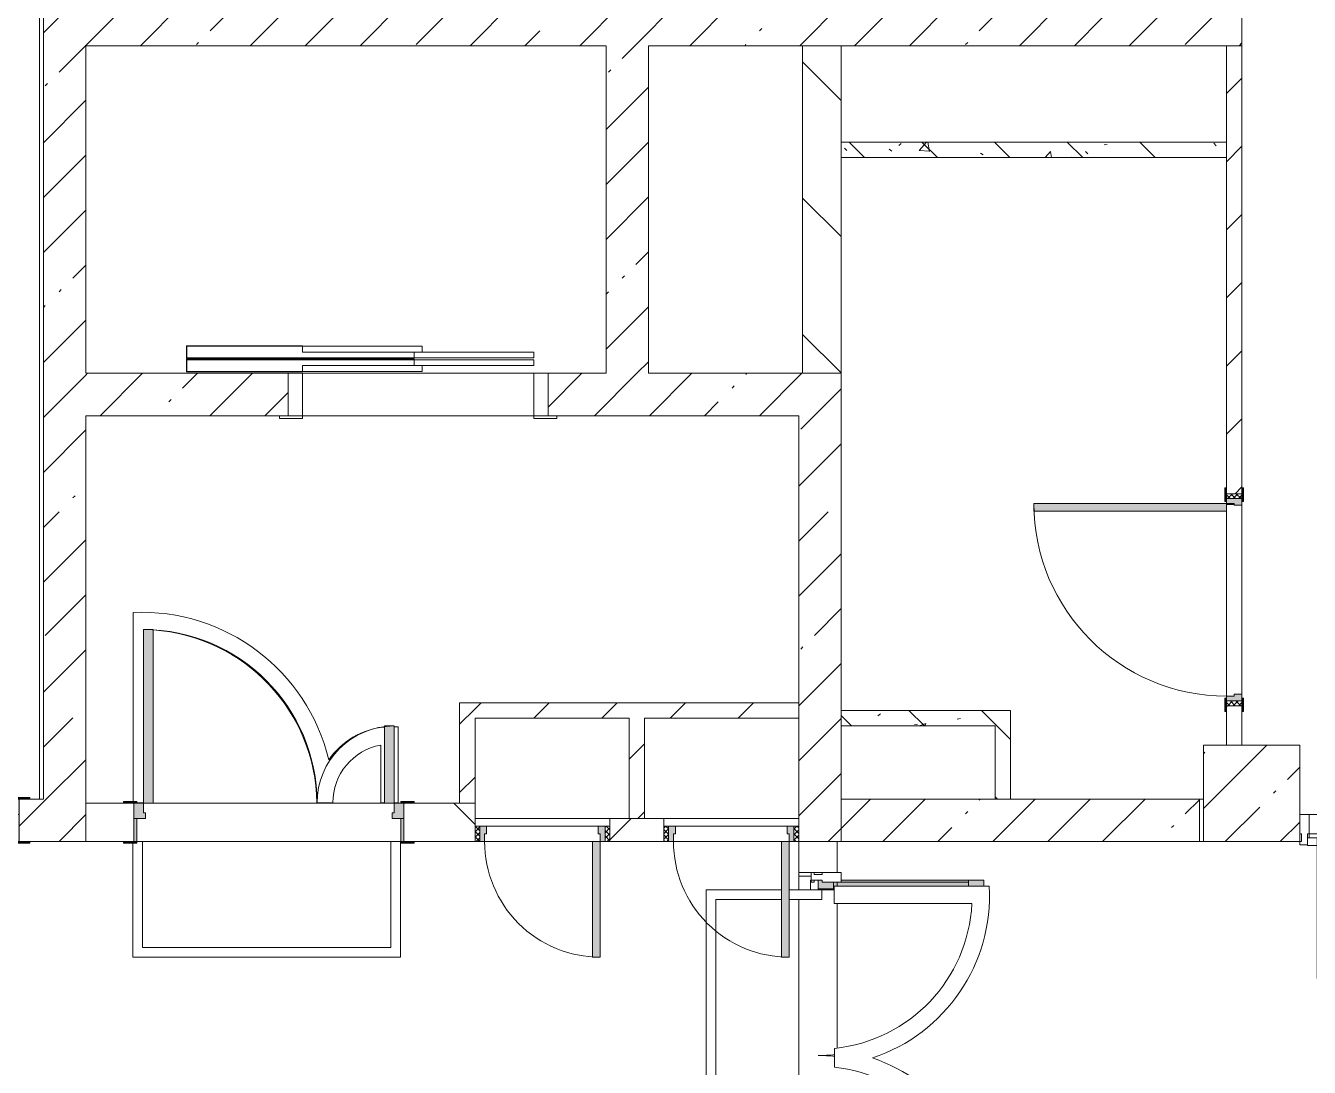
# Model space of a CAD drawing. Header units: millimetres. Extents: x -3917 to 185442, y -8553 to 29000.
# Drawn here: x 152920 to 159582, y 12229 to 17634 of the extents above; entities that cross this region are included whole.
import ezdxf

# ---------------------------------------------------------------- set-up
doc = ezdxf.new("R2010")
doc.units = ezdxf.units.MM
for name, color, linetype, lineweight, true_color in [('A-DETL-GENF-2', 7, 'Continuous', 5, 0xe2e2e2), ('A-DETL-GENF-3', 7, 'Continuous', 5, 0xaaaaaa), ('A-DOOR-1', 7, 'Continuous', 5, 0xaaaaaa), ('A-DOOR-2', 7, 'Continuous', 5, 0xe2e2e2), ('A-DOOR-FRAM-1', 7, 'Continuous', 5, 0xe2e2e2), ('A-DOOR-FRAM-2', 7, 'Continuous', 5, 0xaaaaaa), ('A-FLOR-2', 7, 'Continuous', 5, 0xaaaaaa), ('I-WALL-6', 7, 'Continuous', 5, 0x787878)]:
    doc.layers.add(name, color=color, linetype=linetype, lineweight=lineweight, true_color=true_color)
for name, color, linetype, lineweight in [('A-GLAZ-CWMG-4', 7, 'Continuous', 5), ('A-WALL', 7, 'Continuous', 9), ('I-WALL-4', 7, 'Continuous', 5), ('S-COLS-4', 7, 'Continuous', 5)]:
    doc.layers.add(name, color=color, linetype=linetype, lineweight=lineweight)
pattern_1 = [(45, (58431.5, 0), (-285.1231, 285.1231), []), (45, (58716.64, 0), (-285.1231, 285.1231), [504.031, -100.806, 16.764, -84.042])]
pattern_2 = [(135, (58431.5, 0), (-353.5534, -353.5534), [])]
pattern_3 = [(45, (58431.52, 0), (-176.7767, 176.7767), [])]
pattern_4 = [(135, (58431.5, 0), (-377.1708, -377.1708), [533.4, -88.9, 17.78, -88.9]), (135, (58431.5, 376.94), (-377.1708, -377.1708), []), (50, (58431.5, 0), (637.6445, -55.7866), [66.675, -733.425]), (355, (58431.5, 0), (-123.3494, 668.6992), [53.34, -586.74]), (100.451, (58484.65, -4.65), (514.299, 612.908), [56.665, -623.315]), (46.184, (58431.5, 177.8), (948.7764, -147.1497), [100.012, -1100.137]), (96.636, (58510.6, 165.5), (830.909, 865.997), [84.998, -934.973]), (351.184, (58431.5, 177.8), (830.918, 865.988), [80.01, -880.11]), (21, (58520.4, 133.35), (530.6506, -357.9283), [66.675, -733.425]), (326, (58520.4, 133.35), (216.308, 644.6585), [53.34, -586.74]), (71.451, (58564.64, 103.5), (746.9596, 286.7243), [56.665, -623.315]), (37.5, (58431.52, 0), (10.81053, 295.9426), [16.764, -562.864, 16.764, -578.866, -588.962]), (37.5, (58431.52, 0), (10.81053, 295.9426), [-1175.258, 16.764, -572.198]), (7.5, (58431.52, 0), (233.8692, 350.6318), [16.764, -322.834, 16.764, -549.529, -224.472]), (7.5, (58431.52, 0), (233.8692, 350.6318), [-905.891, 16.764, -207.708]), (327.5, (58233.27, 0), (474.5678, -20.0513), [16.764, -205.486, 16.764, -676.656, -920.115]), (327.5, (58233.27, 0), (474.5678, -20.0513), [-915.67, 16.764, -903.351]), (317.5, (58144.37, 0), (518.4522, 88.9934), [16.764, -272.161, 16.764, -443.738, -653.415]), (317.5, (58144.37, 0), (518.4522, 88.9934), [-749.427, 16.764, -636.651])]

# ---------------------------------------------------------------- blocks, each defined once
blk = doc.blocks.new('110_Дверь_СКБ_1Ст_Внутренняя1 - Д-3б_п_ 1100x2100h_много всего 2-32816779-2_10_1_птичка')
at = {"layer": 'A-DOOR-1'}
h = blk.add_hatch(dxfattribs=at)
h.set_pattern_fill('FP_155', color=256, style=0, pattern_type=2)
h.set_pattern_definition([(135, (1751.41, 104.685), (-14.14214, -14.14214), []), (225, (1751.41, 104.685), (14.14214, -14.14214), [])])
h.paths.add_polyline_path([(537.5, -40), (562.5, -40), (562.5, 40), (537.5, 40)])
at = {"layer": 'A-DOOR-2'}
h = blk.add_hatch(color=256, dxfattribs=at)
h.paths.add_polyline_path([(-512.5, 40), (-512.5, -40), (-477.5, -40), (-477.5, 0), (-487.5, 0), (-487.5, 40)])
h.paths.add_polyline_path([(502.5, 0), (502.5, -40), (537.5, -40), (537.5, 40), (512.5, 40), (512.5, 0)])
at = {"layer": 'A-DOOR-FRAM-1'}
for points in [[(472.5, 40), (512.5, 40), (512.5, 1040), (472.5, 1040)], [(-567.5, 40), (-497.5, 40), (-497.5, 48), (-567.5, 48)], [(522.5, 40), (592.5, 40), (592.5, 48), (522.5, 48)], [(-567.5, -48), (-497.5, -48), (-497.5, -40), (-567.5, -40)], [(522.5, -48), (592.5, -48), (592.5, -40), (522.5, -40)]]:
    blk.add_hatch(color=256, dxfattribs=at).paths.add_polyline_path(points)
at = {"layer": 'A-DOOR-FRAM-2'}
h = blk.add_hatch(dxfattribs=at)
h.set_pattern_fill('FP_156', color=256, style=0, pattern_type=2)
h.set_pattern_definition([(45, (-371.384, 104.685), (-14.1421, 14.1421), []), (135, (-371.384, 104.685), (-14.1421, -14.1421), [])])
h.paths.add_polyline_path([(-537.5, -40), (-512.5, -40), (-512.5, 40), (-537.5, 40)])
at = {"layer": 'A-DOOR-1'}
for p, q in [((512.5, 1040), (472.5, 1040)), ((472.5, 1040), (472.5, 40)), ((512.5, 40), (512.5, 1040)), ((472.5, 40), (512.5, 40))]:
    blk.add_line(p, q, dxfattribs=at)
blk.add_arc((512.5, 40), 1000, 90, 180, dxfattribs=at)
at = {"layer": 'A-DOOR-FRAM-2'}
for p, q in [((-497.5, 48), (-567.5, 48)), ((-567.5, 48), (-567.5, 40)), ((-567.5, 40), (-497.5, 40)), ((-512.5, 40), (-537.5, 40)), ((-537.5, 40), (-537.5, -40)), ((-487.5, 40), (-512.5, 40)), ((-512.5, 40), (-512.5, -40)), ((-512.5, -40), (-512.5, 40)), ((-497.5, 40), (-512.5, 40)), ((-512.5, 40), (-512.5, 39)), ((-512.5, 39), (-497.5, 39)), ((-497.5, 40), (-497.5, 48)), ((-497.5, 39), (-497.5, 40)), ((-487.5, 0), (-487.5, 40)), ((-477.5, 0), (-487.5, 0)), ((-477.5, -40), (-477.5, 0)), ((512.5, 0), (502.5, 0)), ((502.5, 0), (502.5, -40)), ((512.5, 40), (512.5, 0)), ((537.5, 40), (512.5, 40)), ((592.5, 48), (522.5, 48)), ((522.5, 48), (522.5, 40)), ((537.5, 40), (522.5, 40)), ((522.5, 40), (522.5, 39)), ((522.5, 40), (592.5, 40)), ((522.5, 39), (537.5, 39)), ((537.5, -40), (537.5, 40)), ((562.5, 40), (537.5, 40)), ((537.5, 40), (537.5, -40)), ((537.5, 39), (537.5, 40)), ((562.5, -40), (562.5, 40)), ((592.5, 40), (592.5, 48)), ((-497.5, -40), (-567.5, -40)), ((-567.5, -40), (-567.5, -48)), ((-567.5, -48), (-497.5, -48)), ((-537.5, -40), (-512.5, -40)), ((-497.5, -39), (-512.5, -39)), ((-512.5, -39), (-512.5, -40)), ((-512.5, -40), (-477.5, -40)), ((-512.5, -40), (-497.5, -40)), ((-497.5, -40), (-497.5, -39)), ((-497.5, -48), (-497.5, -40)), ((502.5, -40), (537.5, -40)), ((537.5, -39), (522.5, -39)), ((522.5, -39), (522.5, -40)), ((522.5, -40), (537.5, -40)), ((592.5, -40), (522.5, -40)), ((522.5, -40), (522.5, -48)), ((522.5, -48), (592.5, -48)), ((537.5, -40), (537.5, -39)), ((537.5, -40), (562.5, -40)), ((592.5, -48), (592.5, -40))]:
    blk.add_line(p, q, dxfattribs=at)
blk = doc.blocks.new('110_Дверь_СКБ_2Ст - Д-1_л_Лестничная клетка EIS60 2-32142534-2_10_1_птичка')
at = {"layer": 'A-DOOR-2'}
for points in [[(662.5, 110), (662.5, 1010), (612.5, 1010), (612.5, 110)], [(-587.5, 510), (-637.5, 510), (-637.5, 110), (-587.5, 110), (-587.5, 433.2)], [(712.5, 30), (697.5, 30), (697.5, -110), (712.5, -110), (712.5, -30.6)]]:
    blk.add_hatch(color=256, dxfattribs=at).paths.add_polyline_path(points)
h = blk.add_hatch(color=256, dxfattribs=at)
h.paths.add_polyline_path([(712.5, 110), (662.5, 110), (662.5, 60), (652.5, 60), (652.5, 30), (712.5, 30)])
h.paths.add_polyline_path([(-627.5, 30), (-627.5, 60), (-637.5, 60), (-637.5, 110), (-687.5, 110), (-687.5, 30)])
at = {"layer": 'A-DOOR-FRAM-1'}
for points in [[(-672.5, 110), (-672.5, 118), (-742.5, 118), (-742.5, 110)], [(767.5, 110), (767.5, 118), (697.5, 118), (697.5, 110)], [(-672.5, 30), (-687.5, 30), (-687.5, -110), (-672.5, -110), (-672.5, -30.6)], [(-672.5, -110), (-742.5, -110), (-742.5, -118), (-672.5, -118)], [(767.5, -118), (767.5, -110), (697.5, -110), (697.5, -118)]]:
    blk.add_hatch(color=256, dxfattribs=at).paths.add_polyline_path(points)
at = {"layer": 'A-DOOR-1'}
for p, q in [((662.5, 1010), (612.5, 1010)), ((612.5, 1010), (612.5, 110)), ((662.5, 110), (662.5, 1010)), ((-637.5, 510), (-637.5, 110)), ((-587.5, 510), (-637.5, 510)), ((-587.5, 110), (-587.5, 510)), ((-637.5, 110), (-587.5, 110)), ((612.5, 110), (662.5, 110))]:
    blk.add_line(p, q, dxfattribs=at)
for centre, radius, start, end in [((662.5, 110), 900, 90, 180), ((-637.5, 110), 400, 360, 90)]:
    blk.add_arc(centre, radius, start, end, dxfattribs=at)
at = {"layer": 'A-DOOR-FRAM-2'}
for p, q in [((-672.5, 118), (-742.5, 118)), ((-742.5, 118), (-742.5, 110)), ((-742.5, 110), (-672.5, 110)), ((-637.5, 110), (-687.5, 110)), ((-687.5, 110), (-687.5, 30)), ((-672.5, 110), (-672.5, 118)), ((-637.5, 60), (-637.5, 110)), ((662.5, 110), (662.5, 60)), ((712.5, 110), (662.5, 110)), ((767.5, 118), (697.5, 118)), ((697.5, 118), (697.5, 110)), ((697.5, 110), (767.5, 110)), ((712.5, 30), (712.5, 110)), ((767.5, 110), (767.5, 118)), ((-687.5, 30), (-627.5, 30)), ((-672.5, 30), (-687.5, 30)), ((-687.5, 30), (-687.5, -110)), ((-672.5, -110), (-672.5, 30)), ((-627.5, 60), (-637.5, 60)), ((-627.5, 30), (-627.5, 60)), ((662.5, 60), (652.5, 60)), ((652.5, 60), (652.5, 30)), ((652.5, 30), (712.5, 30)), ((712.5, 30), (697.5, 30)), ((697.5, 30), (697.5, -110)), ((712.5, -110), (712.5, 30)), ((-672.5, -110), (-742.5, -110)), ((-742.5, -110), (-742.5, -118)), ((-742.5, -118), (-672.5, -118)), ((-687.5, -110), (-672.5, -110)), ((-672.5, -118), (-672.5, -110)), ((697.5, -110), (712.5, -110)), ((767.5, -110), (697.5, -110)), ((697.5, -110), (697.5, -118)), ((697.5, -118), (767.5, -118)), ((767.5, -118), (767.5, -110))]:
    blk.add_line(p, q, dxfattribs=at)
blk = doc.blocks.new('110_Дверь_СКБ_2Ст - Д-3а 1450x2100h_Лестничная клетка из коридора-32352288-2_10_1_птичка')
at = {"layer": 'A-DOOR-2'}
for points in [[(-587.5, 100), (-587.5, 1000), (-637.5, 1000), (-637.5, 100)], [(662.5, 100), (662.5, 500), (612.5, 500), (612.5, 100)], [(712.5, -100), (712.5, 20), (697.5, 20), (697.5, -100)]]:
    blk.add_hatch(color=256, dxfattribs=at).paths.add_polyline_path(points)
h = blk.add_hatch(color=256, dxfattribs=at)
h.paths.add_polyline_path([(-627.5, 20), (-627.5, 50), (-637.5, 50), (-637.5, 100), (-687.5, 100), (-687.5, 20)])
h.paths.add_polyline_path([(712.5, 20), (712.5, 100), (662.5, 100), (662.5, 50), (652.5, 50), (652.5, 20)])
at = {"layer": 'A-DOOR-FRAM-1'}
for points in [[(-672.5, 100), (-672.5, 108), (-742.5, 108), (-742.5, 100)], [(767.5, 100), (767.5, 108), (697.5, 108), (697.5, 100)], [(-672.5, -100), (-672.5, 20), (-687.5, 20), (-687.5, -100)], [(-672.5, -108), (-672.5, -100), (-742.5, -100), (-742.5, -108)], [(767.5, -108), (767.5, -100), (697.5, -100), (697.5, -108)]]:
    blk.add_hatch(color=256, dxfattribs=at).paths.add_polyline_path(points)
at = {"layer": 'A-DOOR-1'}
for p, q in [((-637.5, 1000), (-637.5, 100)), ((-587.5, 1000), (-637.5, 1000)), ((-587.5, 100), (-587.5, 1000)), ((662.5, 500), (612.5, 500)), ((612.5, 500), (612.5, 100)), ((662.5, 100), (662.5, 500)), ((-637.5, 100), (-587.5, 100)), ((612.5, 100), (662.5, 100))]:
    blk.add_line(p, q, dxfattribs=at)
for centre, radius, start, end in [((-637.5, 100), 900, 0, 90), ((662.5, 100), 400, 90, 180)]:
    blk.add_arc(centre, radius, start, end, dxfattribs=at)
at = {"layer": 'A-DOOR-FRAM-2'}
for p, q in [((-672.5, 108), (-742.5, 108)), ((-742.5, 108), (-742.5, 100)), ((-742.5, 100), (-672.5, 100)), ((-637.5, 100), (-687.5, 100)), ((-687.5, 100), (-687.5, 20)), ((-672.5, 100), (-672.5, 108)), ((-637.5, 50), (-637.5, 100)), ((662.5, 100), (662.5, 50)), ((712.5, 100), (662.5, 100)), ((767.5, 108), (697.5, 108)), ((697.5, 108), (697.5, 100)), ((697.5, 100), (767.5, 100)), ((712.5, 20), (712.5, 100)), ((767.5, 100), (767.5, 108)), ((-687.5, 20), (-627.5, 20)), ((-672.5, 20), (-687.5, 20)), ((-687.5, 20), (-687.5, -100)), ((-672.5, -100), (-672.5, 20)), ((-627.5, 50), (-637.5, 50)), ((-627.5, 20), (-627.5, 50)), ((662.5, 50), (652.5, 50)), ((652.5, 50), (652.5, 20)), ((652.5, 20), (712.5, 20)), ((712.5, 20), (697.5, 20)), ((697.5, 20), (697.5, -100)), ((712.5, -100), (712.5, 20)), ((-672.5, -100), (-742.5, -100)), ((-742.5, -100), (-742.5, -108)), ((-742.5, -108), (-672.5, -108)), ((-687.5, -100), (-672.5, -100)), ((-672.5, -108), (-672.5, -100)), ((697.5, -100), (712.5, -100)), ((767.5, -100), (697.5, -100)), ((697.5, -100), (697.5, -108)), ((697.5, -108), (767.5, -108)), ((767.5, -108), (767.5, -100))]:
    blk.add_line(p, q, dxfattribs=at)
blk = doc.blocks.new('110_Дверь_СКБ_1Ст - д-18 700x2100h_Технический шкаф ЭОМ и СС-23698042-2_10_1_птичка')
at = {"layer": 'A-DOOR-1'}
h = blk.add_hatch(dxfattribs=at)
h.set_pattern_fill('FP_190', color=256, style=0, pattern_type=2)
h.set_pattern_definition([(135, (1951.41, 124.685), (-14.14214, -14.14214), []), (225, (1951.41, 124.685), (14.14214, -14.14214), [])])
h.paths.add_polyline_path([(362.5, 60), (337.5, 60), (337.5, -20), (362.5, -20)])
at = {"layer": 'A-DOOR-2'}
h = blk.add_hatch(color=256, dxfattribs=at)
h.paths.add_polyline_path([(312.5, 60), (312.5, 20), (302.5, 20), (302.5, -20), (337.5, -20), (337.5, 60)])
h.paths.add_polyline_path([(-287.5, 60), (-312.5, 60), (-312.5, -20), (-277.5, -20), (-277.5, 20), (-287.5, 20)])
at = {"layer": 'A-DOOR-FRAM-1'}
blk.add_hatch(color=256, dxfattribs=at).paths.add_polyline_path([(-247.5, 660), (-287.5, 660), (-287.5, 60), (-247.5, 60), (-247.5, 503.6)])
at = {"layer": 'A-DOOR-FRAM-2'}
h = blk.add_hatch(dxfattribs=at)
h.set_pattern_fill('FP_191', color=256, style=0, pattern_type=2)
h.set_pattern_definition([(45, (-171.384, 124.685), (-14.1421, 14.1421), []), (135, (-171.384, 124.685), (-14.1421, -14.1421), [])])
h.paths.add_polyline_path([(-312.5, 60), (-337.5, 60), (-337.5, -20), (-312.5, -20)])
at = {"layer": 'A-DOOR-1'}
for p, q in [((-287.5, 660), (-287.5, 60)), ((-247.5, 660), (-287.5, 660)), ((-247.5, 60), (-247.5, 660)), ((-287.5, 60), (-247.5, 60))]:
    blk.add_line(p, q, dxfattribs=at)
blk.add_arc((-287.5, 60), 600, 360, 90, dxfattribs=at)
at = {"layer": 'A-DOOR-FRAM-2'}
for p, q in [((-312.5, 60), (-337.5, 60)), ((-337.5, 60), (-337.5, -20)), ((-287.5, 60), (-312.5, 60)), ((-312.5, 60), (-312.5, -20)), ((-312.5, -20), (-312.5, 60)), ((-287.5, 20), (-287.5, 60)), ((-277.5, 20), (-287.5, 20)), ((-277.5, -20), (-277.5, 20)), ((-247.5, 60), (312.5, 60)), ((312.5, 20), (302.5, 20)), ((302.5, 20), (302.5, -20)), ((312.5, 60), (312.5, 20)), ((337.5, 60), (312.5, 60)), ((337.5, -20), (337.5, 60)), ((362.5, 60), (337.5, 60)), ((337.5, 60), (337.5, -20)), ((362.5, -20), (362.5, 60)), ((-337.5, -20), (-312.5, -20)), ((-312.5, -20), (-277.5, -20)), ((302.5, -20), (-277.5, -20)), ((302.5, -20), (337.5, -20)), ((337.5, -20), (362.5, -20))]:
    blk.add_line(p, q, dxfattribs=at)
blk = doc.blocks.new('BSC_Колонна _Прямоугольная - 500х500-17857564-2_10_1_птичка')
at = {"layer": 'S-COLS-4'}
h = blk.add_hatch(dxfattribs=at)
h.set_pattern_fill('FP_221', color=256, style=0, pattern_type=2)
h.set_pattern_definition([(45, (-100850, -13650), (-285.1231, 285.1231), []), (45, (-100564.88, -13650), (-285.1231, 285.1231), [504.031, -100.806, 16.764, -84.042])])
h.paths.add_polyline_path([(-250, -250), (250, -250), (250, 250), (-250, 250), (-250, -115.2)])
for p, q in [((250, 250), (-250, 250)), ((-250, 250), (-250, -250)), ((250, -250), (250, 250)), ((-250, -250), (250, -250))]:
    blk.add_line(p, q, dxfattribs=at)
blk = doc.blocks.new('DOR_Дверь лифта - 1350х2050h-19118285-2_10_1_птичка')
at = {"layer": 'A-DOOR-1'}
for p, q in [((-600, 125), (-720, 125)), ((-720, 125), (-720, 110)), ((-720, 110), (-600, 110)), ((-675, 110), (-675, -110)), ((-600, 110), (-675, 110)), ((-600, 110), (-600, 125)), ((600, 110), (-600, 110)), ((-600, 110), (-600, -110)), ((720, 125), (600, 125)), ((600, 125), (600, 110)), ((600, -110), (600, 110)), ((675, 110), (600, 110)), ((600, 110), (720, 110)), ((675, -110), (675, 110)), ((720, 110), (720, 125)), ((-675, -110), (-600, -110)), ((-600, -110), (600, -110)), ((-20, -120), (-20, -150)), ((600, -120), (-20, -120)), ((600, -110), (675, -110)), ((600, -150), (600, -120)), ((-600, -150), (-600, -180)), ((20, -150), (-600, -150)), ((-600, -180), (20, -180)), ((-600, -190), (-600, -220)), ((20, -190), (-600, -190)), ((-20, -150), (600, -150)), ((20, -180), (20, -150)), ((20, -220), (20, -190)), ((-600, -220), (20, -220)), ((-20, -220), (-20, -250)), ((600, -220), (-20, -220)), ((-20, -250), (600, -250)), ((600, -250), (600, -220))]:
    blk.add_line(p, q, dxfattribs=at)
at = {"layer": 'A-DOOR-FRAM-2'}
for p, q in [((600, -117), (600, -120)), ((1203, -117), (600, -117)), ((600, -120), (1200, -120)), ((1200, -120), (1200, -180)), ((1203, -183), (1203, -117)), ((1200, -180), (20, -180)), ((20, -180), (20, -183)), ((20, -183), (1203, -183)), ((1203, -187), (20, -187)), ((20, -187), (20, -190)), ((20, -190), (1200, -190)), ((1200, -190), (1200, -250)), ((1203, -253), (1203, -187)), ((600, -250), (600, -253)), ((1200, -250), (600, -250)), ((600, -253), (1203, -253))]:
    blk.add_line(p, q, dxfattribs=at)
blk = doc.blocks.new('Дверь_Витражная_остекление_ - ВВ-7 остекление-32349468-2_10_1_птичка')
at = {"layer": 'A-DETL-GENF-2'}
for points in [[(-860, -106.8), (-860, -880), (-837.2, -880), (-837.2, -106.8), (-815, -106.8), (-815, -20), (-860, -20)], [(865, -103.8), (877.8, -103.8), (877.8, -880), (910, -880), (910, -140), (900, -140), (900, -40), (910, -40), (910, -20), (865, -20)]]:
    blk.add_hatch(color=256, dxfattribs=at).paths.add_polyline_path(points)
at = {"layer": 'A-DETL-GENF-3'}
for p, q in [((-815, -20), (-860, -20)), ((-860, -880), (-860, -20)), ((-815, -20), (-860, -20)), ((-860, -20), (-860, -880)), ((-815, -106.8), (-815, -20)), ((-815, -106.8), (-815, -20)), ((865, -103.8), (865, -20)), ((865, -20), (865, -103.8)), ((-860, -100), (-815, -100)), ((-850, -800), (-850, -100)), ((-806, -106.8), (-806, -100)), ((900, -100), (865, -100)), ((900, -800), (900, -140)), ((910, -880), (910, -140)), ((910, -880), (910, -140)), ((-860, -800), (-837.2, -800)), ((910, -800), (877.8, -800)), ((-860, -880), (-837.2, -880)), ((-860, -880), (-837.2, -880)), ((910, -880), (877.8, -880)), ((877.8, -880), (910, -880))]:
    blk.add_line(p, q, dxfattribs=at)
at = {"layer": 'A-DOOR-1'}
for p, q in [((-910, 20), (-860, 20)), ((-910, -20), (-910, 20)), ((-860, 20), (-860, -20)), ((860, 20), (910, 20)), ((860, -20), (860, 20)), ((910, 20), (910, -20)), ((-860, -20), (-910, -20)), ((-860, -880), (-860, -20)), ((910, -20), (860, -20)), ((860, -103.8), (860, -39))]:
    blk.add_line(p, q, dxfattribs=at)
for centre, start, end in [((-860, -20), 354.22155, 0), ((860, -20), 180, 185.77845), ((-860, -20), 270, 271.54729)]:
    blk.add_arc(centre, 860, start, end, dxfattribs=at)
blk = doc.blocks.new('Прямоугольный импост - Импост структурный с накладкой - 160мм Темный-32348142-2_10_1_птичка')
at = {"layer": 'A-GLAZ-CWMG-4'}
for p, q in [((0, 17), (-50, 17)), ((-50, 17), (-50, 0)), ((-50, 0), (-40, 0)), ((-40, 0), (-40, -40)), ((-10, -40), (-10, 0)), ((-10, 0), (0, 0)), ((0, 0), (0, 17)), ((-40, -40), (-50, -40)), ((-50, -40), (-50, -140)), ((0, -40), (-10, -40)), ((0, -140), (0, -40)), ((-50, -140), (0, -140))]:
    blk.add_line(p, q, dxfattribs=at)
blk = doc.blocks.new('Дверь_Витражная_остекление_ - ВВ-22-32429667-2_10_1_птичка')
at = {"layer": 'A-DETL-GENF-2'}
for points in [[(-642.5, -710), (-642.5, -20), (-687.5, -20), (-687.5, -710)], [(737.5, -705), (737.5, -20), (692.5, -20), (692.5, -705)]]:
    blk.add_hatch(color=256, dxfattribs=at).paths.add_polyline_path(points)
at = {"layer": 'A-DETL-GENF-3'}
for p, q in [((-642.5, -20), (-687.5, -20)), ((-687.5, -710), (-687.5, -20)), ((-642.5, -20), (-687.5, -20)), ((-687.5, -20), (-687.5, -710)), ((-642.5, -710), (-642.5, -20)), ((-642.5, -710), (-642.5, -20)), ((692.5, -705), (692.5, -20)), ((692.5, -20), (692.5, -705)), ((737.5, -705), (737.5, -20)), ((737.5, -705), (737.5, -20)), ((-687.5, -100), (-642.5, -100)), ((-677.5, -630), (-677.5, -100)), ((-633.5, -630), (-633.5, -100)), ((683.5, -625), (683.5, -100)), ((737.5, -100), (692.5, -100)), ((727.5, -625), (727.5, -100)), ((-687.5, -630), (-642.5, -630)), ((737.5, -625), (692.5, -625)), ((-687.5, -710), (-642.5, -710)), ((-687.5, -710), (-642.5, -710)), ((737.5, -705), (692.5, -705)), ((692.5, -705), (737.5, -705))]:
    blk.add_line(p, q, dxfattribs=at)
at = {"layer": 'A-DOOR-1'}
for p, q in [((-737.5, 20), (-687.5, 20)), ((-737.5, -20), (-737.5, 20)), ((-687.5, 20), (-687.5, -20)), ((687.5, 20), (737.5, 20)), ((687.5, -20), (687.5, 20)), ((737.5, 20), (737.5, -20)), ((-687.5, -20), (-737.5, -20)), ((-687.5, -710), (-687.5, -20)), ((687.5, -705), (687.5, -20)), ((737.5, -20), (687.5, -20))]:
    blk.add_line(p, q, dxfattribs=at)
for centre, radius, start, end in [((-687.5, -20), 690, 270, 0), ((687.5, -20), 685, 180, 270)]:
    blk.add_arc(centre, radius, start, end, dxfattribs=at)
blk = doc.blocks.new('Прямоугольный импост - Импост структурный с накладкой - 160мм Темный-V250-2_10_1_птичка')
at = {"layer": 'A-GLAZ-CWMG-4'}
for p, q in [((0, 17), (-40, 17)), ((-10, -40), (-10, 0)), ((-10, 0), (0, 0)), ((0, 0), (0, 17)), ((-40, -40), (-50, -40)), ((-50, -40), (-50, -140)), ((-40, -20), (-40, -40)), ((0, -40), (-10, -40)), ((-50, -140), (0, -140))]:
    blk.add_line(p, q, dxfattribs=at)
blk = doc.blocks.new('Прямоугольный импост - Импост структурный с накладкой - 160мм Темный-32427025-2_10_1_птичка')
at = {"layer": 'A-GLAZ-CWMG-4'}
for p, q in [((102605, 13540), (101150, 13540)), ((101150, 13420), (101150, 13440)), ((102605, 13440), (101150, 13440)), ((102565, 13400), (101190, 13400)), ((102605, 13440), (102605, 13420)), ((102565, 13383), (101190, 13383))]:
    blk.add_line(p, q, dxfattribs=at)

msp = doc.modelspace()

# ---------------------------------------------------------------- hatches: boundary and pattern name
at = {"layer": 'I-WALL-4'}
h = msp.add_hatch(dxfattribs=at)
h.set_pattern_fill('FP_123', color=256, style=0, pattern_type=2)
h.set_pattern_definition(pattern_1)
h.paths.add_polyline_path([(156951.5, 17530), (159231.5, 17530), (159231.5, 17750), (153011.5, 17750), (153011.5, 17530), (156151.5, 17530)])
h = msp.add_hatch(dxfattribs=at)
h.set_pattern_fill('FP_123', color=256, style=0, pattern_type=2)
h.set_pattern_definition(pattern_1)
h.paths.add_polyline_path([(153231.5, 13620), (153231.5, 17530), (153011.5, 17530), (153011.5, 13620)])
h = msp.add_hatch(dxfattribs=at)
h.set_pattern_fill('FP_123', color=256, style=0, pattern_type=2)
h.set_pattern_definition(pattern_1)
h.paths.add_polyline_path([(156151.5, 15830), (156151.5, 17530), (155931.5, 17530), (155931.5, 15830)])
h = msp.add_hatch(dxfattribs=at)
h.set_pattern_fill('FP_126', color=256, style=0, pattern_type=2)
h.set_pattern_definition(pattern_2)
h.paths.add_polyline_path([(157151.5, 15830), (157151.5, 17530), (156951.5, 17530), (156951.5, 15830)])
h = msp.add_hatch(dxfattribs=at)
h.set_pattern_fill('FP_127', color=256, style=0, pattern_type=2)
h.set_pattern_definition(pattern_3)
h.paths.add_polyline_path([(159178.6, 13900), (159231.5, 13900), (159231.5, 14105), (159151.5, 14105), (159151.5, 13900)])
h.paths.add_polyline_path([(159231.5, 15205), (159231.5, 17530), (159151.5, 17530), (159151.5, 15205)])
h = msp.add_hatch(dxfattribs=at)
h.set_pattern_fill('FP_123', color=256, style=0, pattern_type=2)
h.set_pattern_definition(pattern_1)
h.paths.add_polyline_path([(153231.5, 15610), (154281.5, 15610), (154281.5, 15830), (153231.5, 15830)])
h.paths.add_polyline_path([(156931.5, 15610), (157151.5, 15610), (157151.5, 15830), (155631.5, 15830), (155631.5, 15610)])
h = msp.add_hatch(dxfattribs=at)
h.set_pattern_fill('FP_123', color=256, style=0, pattern_type=2)
h.set_pattern_definition(pattern_1)
h.paths.add_polyline_path([(156931.5, 13400), (157151.5, 13400), (157151.5, 15610), (156931.5, 15610), (156931.5, 13480)])
h = msp.add_hatch(dxfattribs=at)
h.set_pattern_fill('FP_127', color=256, style=0, pattern_type=2)
h.set_pattern_definition(pattern_3)
h.paths.add_polyline_path([(155251.5, 13600), (155251.5, 14120), (155171.5, 14120), (155171.5, 13600)])
h = msp.add_hatch(dxfattribs=at)
h.set_pattern_fill('FP_127', color=256, style=0, pattern_type=2)
h.set_pattern_definition(pattern_3)
h.paths.add_polyline_path([(156131.5, 14040), (156931.5, 14040), (156931.5, 14120), (155251.5, 14120), (155251.5, 14040), (156051.5, 14040)])
h = msp.add_hatch(dxfattribs=at)
h.set_pattern_fill('FP_127', color=256, style=0, pattern_type=2)
h.set_pattern_definition(pattern_3)
h.paths.add_polyline_path([(156131.5, 13520), (156131.5, 14040), (156051.5, 14040), (156051.5, 13520)])
h = msp.add_hatch(dxfattribs=at)
h.set_pattern_fill('FP_123', color=256, style=0, pattern_type=2)
h.set_pattern_definition(pattern_1)
h.paths.add_polyline_path([(152941.5, 13400), (153231.5, 13400), (153231.5, 13620), (152886.5, 13620), (152886.5, 13400)])
h.paths.add_polyline_path([(151461.5, 13400), (151486.5, 13400), (151486.5, 13620), (151461.5, 13620), (151461.5, 13534.8)])
h = msp.add_hatch(dxfattribs=at)
h.set_pattern_fill('FP_126', color=256, style=0, pattern_type=2)
h.set_pattern_definition(pattern_2)
h.paths.add_polyline_path([(154881.5, 13400), (155251.5, 13400), (155251.5, 13600), (154881.5, 13600), (154881.5, 13520)])
h.paths.add_polyline_path([(153281.5, 13400), (153481.5, 13400), (153481.5, 13600), (153231.5, 13600), (153231.5, 13400)])
h = msp.add_hatch(dxfattribs=at)
h.set_pattern_fill('FP_123', color=256, style=0, pattern_type=2)
h.set_pattern_definition(pattern_1)
h.paths.add_polyline_path([(157460.5, 13400), (159011.5, 13400), (159011.5, 13620), (157151.5, 13620), (157151.5, 13400)])
h = msp.add_hatch(dxfattribs=at)
h.set_pattern_fill('FP_224', color=256, style=0, pattern_type=2)
h.set_pattern_definition([(45, (58431.5, 0), (-427.6843, 427.6843), []), (45, (58716.64, 0), (-427.6843, 427.6843), [])])
h.paths.add_polyline_path([(156231.5, 13400), (156231.5, 13520), (155951.5, 13520), (155951.5, 13400)])
at = {"layer": 'I-WALL-6'}
h = msp.add_hatch(dxfattribs=at)
h.set_pattern_fill('FP_136', color=256, style=0, pattern_type=2)
h.set_pattern_definition(pattern_4)
h.paths.add_polyline_path([(159151.5, 16950), (159151.5, 17030), (157151.5, 17030), (157151.5, 16950), (157460.5, 16950)])
h = msp.add_hatch(dxfattribs=at)
h.set_pattern_fill('FP_136', color=256, style=0, pattern_type=2)
h.set_pattern_definition(pattern_4)
h.paths.add_polyline_path([(157951.5, 14000), (158031.5, 14000), (158031.5, 14080), (157151.5, 14080), (157151.5, 14000), (157460.5, 14000)])
h = msp.add_hatch(dxfattribs=at)
h.set_pattern_fill('FP_136', color=256, style=0, pattern_type=2)
h.set_pattern_definition(pattern_4)
h.paths.add_polyline_path([(158031.5, 13620), (158031.5, 14000), (157951.5, 14000), (157951.5, 13620)])

# ---------------------------------------------------------------- linework, layer by layer
at = {"layer": 'A-FLOR-2'}
for p, q in [((152990.5, 13620), (152990.5, 17750)), ((159191.5, 15150), (159151.5, 15150)), ((153477.9, 14589.2), (153477.9, 13608)), ((154852, 13601.1), (154852, 13994.7)), ((154762, 13900.9), (154762, 13601.1)), ((153496.5, 13601.1), (153531.5, 13601.1)), ((154430.4, 13601.1), (154513.5, 13601.1)), ((154762, 13601.1), (154781.5, 13601.1)), ((154831.5, 13601.1), (154852, 13601.1)), ((159011.5, 13620), (159031.5, 13620)), ((153476, 13392), (153476, 12800)), ((153526, 13400), (153496.5, 13400)), ((153526, 12850), (153526, 13400)), ((154865.2, 13400), (154815.2, 13400)), ((154815.2, 13400), (154815.2, 12850)), ((154865.2, 12800), (154865.2, 13400)), ((159031.5, 13400), (159011.5, 13400)), ((156995.5, 13221.2), (156931.5, 13221.2)), ((156451.5, 13150), (156451.5, 11481.2)), ((156841.5, 13150), (156451.5, 13150)), ((156992.5, 13150), (156881.5, 13150)), ((157051.5, 13150), (157032.5, 13150)), ((157051.5, 13100), (157051.5, 13150)), ((157919.9, 13167.8), (157116.3, 13167.8)), ((157116.3, 13167.8), (157116.3, 13078)), ((156501.5, 11531.2), (156501.5, 13100)), ((156501.5, 13100), (156841.5, 13100)), ((156881.5, 13100), (157051.5, 13100)), ((157116.3, 13078), (157830.3, 13078)), ((153476, 12800), (154865.2, 12800)), ((154815.2, 12850), (153526, 12850)), ((157117.8, 12327), (157117.8, 12228.6))]:
    msp.add_line(p, q, dxfattribs=at)
for centre, radius, start, end in [((153520.5, 13590.1), 1000, 13.54971, 92.43764), ((153520.5, 13590.1), 910, 0.6926, 86.14974), ((154818.5, 13601.1), 395, 95.37122, 145.57769), ((154818.5, 13601.1), 395, 85.12655, 88.10651), ((154818.5, 13601.1), 305, 100.66451, 180), ((157036.3, 13117.8), 885, 288.26618, 3.23877), ((157036.3, 13117.8), 795, 275.8832, 357.13064), ((157036.3, 11452.8), 870, 360, 71.40745), ((157036.3, 11452.8), 780, 6.57701, 84.00325)]:
    msp.add_arc(centre, radius, start, end, dxfattribs=at)
at = {"layer": 'A-WALL'}
for p, q in [((157151.5, 17530), (156951.5, 17530)), ((159231.5, 17530), (159151.5, 17530)), ((157151.5, 17030), (157151.5, 16950)), ((159151.5, 16950), (159151.5, 17030)), ((156951.5, 15830), (157151.5, 15830)), ((156931.5, 14040), (156931.5, 14120)), ((157151.5, 14080), (157151.5, 14000)), ((155171.5, 13600), (155251.5, 13600)), ((157951.5, 13620), (158031.5, 13620)), ((156051.5, 13520), (156131.5, 13520))]:
    msp.add_line(p, q, dxfattribs=at)
at = {"layer": 'I-WALL-4'}
for p, q in [((159231.5, 15235), (159231.5, 20755)), ((153011.5, 17750), (153011.5, 13620)), ((153231.5, 15830), (153231.5, 17530)), ((153231.5, 17530), (155931.5, 17530)), ((155931.5, 17530), (155931.5, 15830)), ((156151.5, 17530), (156951.5, 17530)), ((156151.5, 15830), (156151.5, 17530)), ((156951.5, 17530), (156951.5, 15830)), ((157151.5, 17530), (159151.5, 17530)), ((157151.5, 17030), (157151.5, 17530)), ((159151.5, 17530), (159151.5, 17030)), ((159151.5, 17030), (157151.5, 17030)), ((157151.5, 16950), (159151.5, 16950)), ((157151.5, 14080), (157151.5, 16950)), ((159151.5, 16950), (159151.5, 15235)), ((154281.5, 15830), (153231.5, 15830)), ((154281.5, 15610), (154281.5, 15830)), ((155931.5, 15830), (155631.5, 15830)), ((155631.5, 15830), (155631.5, 15610)), ((156951.5, 15830), (156151.5, 15830)), ((153231.5, 15610), (154281.5, 15610)), ((153231.5, 15610), (153231.5, 13400)), ((155631.5, 15610), (156931.5, 15610)), ((156931.5, 15610), (156931.5, 14120)), ((159231.5, 15145), (159231.5, 14165)), ((159151.5, 14155), (159151.5, 15115)), ((155171.5, 14120), (155171.5, 13600)), ((156931.5, 14120), (155171.5, 14120)), ((158031.5, 14080), (157151.5, 14080)), ((158031.5, 13620), (158031.5, 14080)), ((159151.5, 14075), (159151.5, 13900)), ((159231.5, 13900), (159231.5, 14075)), ((155251.5, 13480), (155251.5, 14040)), ((155251.5, 14040), (156051.5, 14040)), ((156051.5, 14040), (156051.5, 13520)), ((156131.5, 14040), (156931.5, 14040)), ((156131.5, 13520), (156131.5, 14040)), ((156931.5, 14040), (156931.5, 13480)), ((157151.5, 14000), (157951.5, 14000)), ((157151.5, 13400), (157151.5, 14000)), ((157951.5, 14000), (157951.5, 13620)), ((153011.5, 13620), (152941.5, 13620)), ((153426.5, 13600), (153231.5, 13600)), ((153581.5, 13600), (154781.5, 13600)), ((155171.5, 13600), (154936.5, 13600)), ((157951.5, 13620), (157151.5, 13620)), ((159011.5, 13620), (158031.5, 13620)), ((159011.5, 13400), (159011.5, 13620)), ((155251.5, 13520), (156051.5, 13520)), ((155951.5, 13520), (155951.5, 13480)), ((156131.5, 13520), (156931.5, 13520)), ((156231.5, 13480), (156231.5, 13520)), ((152941.5, 13400), (153231.5, 13400)), ((153231.5, 13400), (153426.5, 13400)), ((154815.2, 13400), (153526, 13400)), ((154936.5, 13400), (155251.5, 13400)), ((155951.5, 13400), (156231.5, 13400)), ((157151.5, 13400), (156931.5, 13400)), ((156931.5, 13400), (156931.5, 13150)), ((157131.5, 13240), (157131.5, 13400)), ((157151.5, 13400), (159011.5, 13400)), ((156931.5, 13240), (157131.5, 13240)), ((157131.5, 13190), (157131.5, 13167.8)), ((156931.5, 11531.2), (156931.5, 13100)), ((157131.5, 13078), (157131.5, 12329.3))]:
    msp.add_line(p, q, dxfattribs=at)

# ---------------------------------------------------------------- block references
at = {"layer": 'A-DOOR-1'}
for name, p, rotation in [('DOR_Дверь лифта - 1350х2050h-19118285-2_10_1_птичка', (154956.5, 15720), 180), ('110_Дверь_СКБ_1Ст_Внутренняя1 - Д-3б_п_ 1100x2100h_много всего 2-32816779-2_10_1_птичка', (159191.5, 14642.5), 90), ('110_Дверь_СКБ_1Ст - д-18 700x2100h_Технический шкаф ЭОМ и СС-23698042-2_10_1_птичка', (155614, 13460), 180), ('110_Дверь_СКБ_1Ст - д-18 700x2100h_Технический шкаф ЭОМ и СС-23698042-2_10_1_птичка', (156594, 13460), 180), ('Дверь_Витражная_остекление_ - ВВ-7 остекление-32349468-2_10_1_птичка', (157012.5, 12290), 89.99999999999993)]:
    msp.add_blockref(name, p, dxfattribs=dict(at, rotation=rotation))
for name, p in [('110_Дверь_СКБ_2Ст - Д-1_л_Лестничная клетка EIS60 2-32142534-2_10_1_птичка', (152174, 13510)), ('110_Дверь_СКБ_2Ст - Д-3а 1450x2100h_Лестничная клетка из коридора-32352288-2_10_1_птичка', (154169, 13500)), ('Дверь_Витражная_остекление_ - ВВ-22-32429667-2_10_1_птичка', (160309, 13400))]:
    msp.add_blockref(name, p, dxfattribs=at)
at = {"layer": 'A-GLAZ-CWMG-4'}
for name, p, rotation in [('Прямоугольный импост - Импост структурный с накладкой - 160мм Темный-V250-2_10_1_птичка', (159531.5, 13400), 180), ('Прямоугольный импост - Импост структурный с накладкой - 160мм Темный-32348142-2_10_1_птичка', (157012.5, 13240), 89.99999999999993)]:
    msp.add_blockref(name, p, dxfattribs=dict(at, rotation=rotation))
msp.add_blockref('Прямоугольный импост - Импост структурный с накладкой - 160мм Темный-32427025-2_10_1_птичка', (58431.5, 0), dxfattribs=at)
at = {"layer": 'S-COLS-4'}
msp.add_blockref('BSC_Колонна _Прямоугольная - 500х500-17857564-2_10_1_птичка', (159281.5, 13650), dxfattribs=at)

doc.saveas('drawing.dxf')
